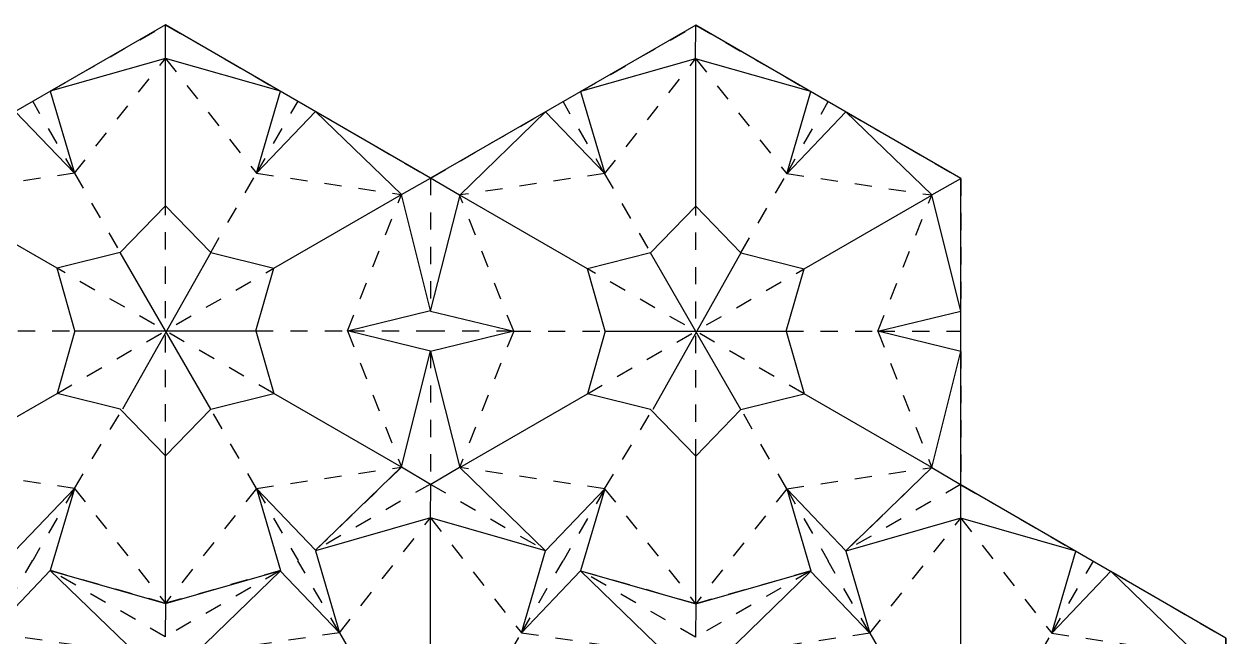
# Model space of a CAD drawing. Extents: x 8 to 204, y -288 to -10.
# Drawn here: x 105.4 to 204, y -92.7 to -42.4 of the extents above; entities that cross this region are included whole.
import ezdxf

# ---------------------------------------------------------------- set-up
doc = ezdxf.new("R2010")
doc.units = 0
for name, pattern in [('AI-LINETYPE-10', [2.822222, 1.411111, -1.411111]), ('AI-LINETYPE-11', [2.822222, 1.411111, -1.411111]), ('AI-LINETYPE-12', [2.822222, 1.411111, -1.411111]), ('AI-LINETYPE-13', [2.822222, 1.411111, -1.411111]), ('AI-LINETYPE-14', [2.822222, 1.411111, -1.411111]), ('AI-LINETYPE-15', [2.822222, 1.411111, -1.411111]), ('AI-LINETYPE-159', [2.822222, 1.411111, -1.411111]), ('AI-LINETYPE-16', [2.822222, 1.411111, -1.411111]), ('AI-LINETYPE-168', [2.822222, 1.411111, -1.411111]), ('AI-LINETYPE-17', [2.822222, 1.411111, -1.411111]), ('AI-LINETYPE-170', [2.822222, 1.411111, -1.411111]), ('AI-LINETYPE-171', [2.822222, 1.411111, -1.411111]), ('AI-LINETYPE-173', [2.822222, 1.411111, -1.411111]), ('AI-LINETYPE-178', [2.822222, 1.411111, -1.411111]), ('AI-LINETYPE-179', [2.822222, 1.411111, -1.411111]), ('AI-LINETYPE-182', [2.822222, 1.411111, -1.411111]), ('AI-LINETYPE-187', [2.822222, 1.411111, -1.411111]), ('AI-LINETYPE-188', [2.822222, 1.411111, -1.411111]), ('AI-LINETYPE-189', [2.822222, 1.411111, -1.411111]), ('AI-LINETYPE-19', [2.822222, 1.411111, -1.411111]), ('AI-LINETYPE-190', [2.822222, 1.411111, -1.411111]), ('AI-LINETYPE-191', [2.822222, 1.411111, -1.411111]), ('AI-LINETYPE-2', [2.822222, 1.411111, -1.411111]), ('AI-LINETYPE-20', [2.822222, 1.411111, -1.411111]), ('AI-LINETYPE-201', [2.822222, 1.411111, -1.411111]), ('AI-LINETYPE-210', [2.822222, 1.411111, -1.411111]), ('AI-LINETYPE-212', [2.822222, 1.411111, -1.411111]), ('AI-LINETYPE-213', [2.822222, 1.411111, -1.411111]), ('AI-LINETYPE-215', [2.822222, 1.411111, -1.411111]), ('AI-LINETYPE-22', [2.822222, 1.411111, -1.411111]), ('AI-LINETYPE-220', [2.822222, 1.411111, -1.411111]), ('AI-LINETYPE-221', [2.822222, 1.411111, -1.411111]), ('AI-LINETYPE-224', [2.822222, 1.411111, -1.411111]), ('AI-LINETYPE-228', [2.822222, 1.411111, -1.411111]), ('AI-LINETYPE-229', [2.822222, 1.411111, -1.411111]), ('AI-LINETYPE-23', [2.822222, 1.411111, -1.411111]), ('AI-LINETYPE-230', [2.822222, 1.411111, -1.411111]), ('AI-LINETYPE-231', [2.822222, 1.411111, -1.411111]), ('AI-LINETYPE-24', [2.822222, 1.411111, -1.411111]), ('AI-LINETYPE-25', [2.822222, 1.411111, -1.411111]), ('AI-LINETYPE-26', [2.822222, 1.411111, -1.411111]), ('AI-LINETYPE-28', [2.822222, 1.411111, -1.411111]), ('AI-LINETYPE-29', [2.822222, 1.411111, -1.411111]), ('AI-LINETYPE-294', [2.822222, 1.411111, -1.411111]), ('AI-LINETYPE-3', [2.822222, 1.411111, -1.411111]), ('AI-LINETYPE-30', [2.822222, 1.411111, -1.411111]), ('AI-LINETYPE-304', [2.822222, 1.411111, -1.411111]), ('AI-LINETYPE-31', [2.822222, 1.411111, -1.411111]), ('AI-LINETYPE-314', [2.822222, 1.411111, -1.411111]), ('AI-LINETYPE-32', [2.822222, 1.411111, -1.411111]), ('AI-LINETYPE-33', [2.822222, 1.411111, -1.411111]), ('AI-LINETYPE-35', [2.822222, 1.411111, -1.411111]), ('AI-LINETYPE-36', [2.822222, 1.411111, -1.411111]), ('AI-LINETYPE-38', [2.822222, 1.411111, -1.411111]), ('AI-LINETYPE-39', [2.822222, 1.411111, -1.411111]), ('AI-LINETYPE-4', [2.822222, 1.411111, -1.411111]), ('AI-LINETYPE-40', [2.822222, 1.411111, -1.411111]), ('AI-LINETYPE-41', [2.822222, 1.411111, -1.411111]), ('AI-LINETYPE-42', [2.822222, 1.411111, -1.411111]), ('AI-LINETYPE-43', [2.822222, 1.411111, -1.411111]), ('AI-LINETYPE-44', [2.822222, 1.411111, -1.411111]), ('AI-LINETYPE-45', [2.822222, 1.411111, -1.411111]), ('AI-LINETYPE-46', [2.822222, 1.411111, -1.411111]), ('AI-LINETYPE-47', [2.822222, 1.411111, -1.411111]), ('AI-LINETYPE-48', [2.822222, 1.411111, -1.411111]), ('AI-LINETYPE-49', [2.822222, 1.411111, -1.411111]), ('AI-LINETYPE-5', [2.822222, 1.411111, -1.411111]), ('AI-LINETYPE-50', [2.822222, 1.411111, -1.411111]), ('AI-LINETYPE-51', [2.822222, 1.411111, -1.411111]), ('AI-LINETYPE-52', [2.822222, 1.411111, -1.411111]), ('AI-LINETYPE-53', [2.822222, 1.411111, -1.411111]), ('AI-LINETYPE-54', [2.822222, 1.411111, -1.411111]), ('AI-LINETYPE-55', [2.822222, 1.411111, -1.411111]), ('AI-LINETYPE-56', [2.822222, 1.411111, -1.411111]), ('AI-LINETYPE-57', [2.822222, 1.411111, -1.411111]), ('AI-LINETYPE-58', [2.822222, 1.411111, -1.411111]), ('AI-LINETYPE-59', [2.822222, 1.411111, -1.411111]), ('AI-LINETYPE-6', [2.822222, 1.411111, -1.411111]), ('AI-LINETYPE-60', [2.822222, 1.411111, -1.411111]), ('AI-LINETYPE-61', [2.822222, 1.411111, -1.411111]), ('AI-LINETYPE-62', [2.822222, 1.411111, -1.411111]), ('AI-LINETYPE-63', [2.822222, 1.411111, -1.411111]), ('AI-LINETYPE-64', [2.822222, 1.411111, -1.411111]), ('AI-LINETYPE-65', [2.822222, 1.411111, -1.411111]), ('AI-LINETYPE-66', [2.822222, 1.411111, -1.411111]), ('AI-LINETYPE-67', [2.822222, 1.411111, -1.411111]), ('AI-LINETYPE-68', [2.822222, 1.411111, -1.411111]), ('AI-LINETYPE-69', [2.822222, 1.411111, -1.411111]), ('AI-LINETYPE-7', [2.822222, 1.411111, -1.411111]), ('AI-LINETYPE-70', [2.822222, 1.411111, -1.411111]), ('AI-LINETYPE-71', [2.822222, 1.411111, -1.411111]), ('AI-LINETYPE-72', [2.822222, 1.411111, -1.411111]), ('AI-LINETYPE-73', [2.822222, 1.411111, -1.411111]), ('AI-LINETYPE-74', [2.822222, 1.411111, -1.411111]), ('AI-LINETYPE-75', [2.822222, 1.411111, -1.411111]), ('AI-LINETYPE-76', [2.822222, 1.411111, -1.411111]), ('AI-LINETYPE-8', [2.822222, 1.411111, -1.411111]), ('AI-LINETYPE-9', [2.822222, 1.411111, -1.411111])]:
    doc.linetypes.add(name, pattern=pattern)
for name, color, linetype in [('CUTLINE', 7, 'CONTINUOUS'), ('MOUNTAINLINE', 7, 'CONTINUOUS'), ('VALLEYLINE', 7, 'CONTINUOUS')]:
    doc.layers.add(name, color=color, linetype=linetype)

# ---------------------------------------------------------------- blocks, each defined once
blk = doc.blocks.new('BLOCK_2')
at = {"layer": 'VALLEYLINE', "color": 29, "linetype": 'AI-LINETYPE-10'}
blk.add_lwpolyline([(124.491, -80.494), (117.032, -89.916)], dxfattribs=at)
blk = doc.blocks.new('BLOCK_3')
at = {"layer": 'VALLEYLINE', "color": 29, "linetype": 'AI-LINETYPE-11'}
blk.add_lwpolyline([(109.564, -80.494), (117.022, -89.916)], dxfattribs=at)
blk = doc.blocks.new('BLOCK_4')
at = {"layer": 'VALLEYLINE', "color": 29, "linetype": 'AI-LINETYPE-12'}
blk.add_lwpolyline([(131.952, -67.567), (136.383, -78.738)], dxfattribs=at)
blk = doc.blocks.new('BLOCK_5')
at = {"layer": 'VALLEYLINE', "color": 29, "linetype": 'AI-LINETYPE-13'}
blk.add_lwpolyline([(124.488, -80.495), (136.378, -78.747)], dxfattribs=at)
blk = doc.blocks.new('BLOCK_6')
at = {"layer": 'VALLEYLINE', "color": 29, "linetype": 'AI-LINETYPE-14'}
blk.add_lwpolyline([(124.488, -54.643), (136.378, -56.391)], dxfattribs=at)
blk = doc.blocks.new('BLOCK_7')
at = {"layer": 'VALLEYLINE', "color": 29, "linetype": 'AI-LINETYPE-15'}
blk.add_lwpolyline([(131.952, -67.57), (136.383, -56.399)], dxfattribs=at)
blk = doc.blocks.new('BLOCK_8')
at = {"layer": 'VALLEYLINE', "color": 29, "linetype": 'AI-LINETYPE-16'}
blk.add_lwpolyline([(109.564, -54.644), (117.022, -45.221)], dxfattribs=at)
blk = doc.blocks.new('BLOCK_9')
at = {"layer": 'VALLEYLINE', "color": 29, "linetype": 'AI-LINETYPE-17'}
blk.add_lwpolyline([(117.032, -45.221), (124.491, -54.644)], dxfattribs=at)
blk = doc.blocks.new('BLOCK_11')
at = {"layer": 'VALLEYLINE', "color": 29, "linetype": 'AI-LINETYPE-19'}
blk.add_lwpolyline([(109.566, -54.643), (97.676, -56.391)], dxfattribs=at)
blk = doc.blocks.new('BLOCK_12')
at = {"layer": 'VALLEYLINE', "color": 29, "linetype": 'AI-LINETYPE-20'}
blk.add_lwpolyline([(109.566, -80.495), (97.676, -78.747)], dxfattribs=at)
blk = doc.blocks.new('BLOCK_14')
at = {"layer": 'VALLEYLINE', "color": 29, "linetype": 'AI-LINETYPE-47'}
blk.add_lwpolyline([(167.969, -80.528), (160.51, -89.951)], dxfattribs=at)
blk = doc.blocks.new('BLOCK_15')
at = {"layer": 'VALLEYLINE', "color": 29, "linetype": 'AI-LINETYPE-48'}
blk.add_lwpolyline([(153.042, -80.528), (160.5, -89.951)], dxfattribs=at)
blk = doc.blocks.new('BLOCK_16')
at = {"layer": 'VALLEYLINE', "color": 29, "linetype": 'AI-LINETYPE-49'}
blk.add_lwpolyline([(175.43, -67.602), (179.862, -78.773)], dxfattribs=at)
blk = doc.blocks.new('BLOCK_17')
at = {"layer": 'VALLEYLINE', "color": 29, "linetype": 'AI-LINETYPE-50'}
blk.add_lwpolyline([(167.966, -80.529), (179.856, -78.781)], dxfattribs=at)
blk = doc.blocks.new('BLOCK_18')
at = {"layer": 'VALLEYLINE', "color": 29, "linetype": 'AI-LINETYPE-51'}
blk.add_lwpolyline([(167.966, -54.677), (179.856, -56.425)], dxfattribs=at)
blk = doc.blocks.new('BLOCK_19')
at = {"layer": 'VALLEYLINE', "color": 29, "linetype": 'AI-LINETYPE-52'}
blk.add_lwpolyline([(175.43, -67.604), (179.862, -56.433)], dxfattribs=at)
blk = doc.blocks.new('BLOCK_20')
at = {"layer": 'VALLEYLINE', "color": 29, "linetype": 'AI-LINETYPE-53'}
blk.add_lwpolyline([(153.042, -54.678), (160.5, -45.255)], dxfattribs=at)
blk = doc.blocks.new('BLOCK_21')
at = {"layer": 'VALLEYLINE', "color": 29, "linetype": 'AI-LINETYPE-54'}
blk.add_lwpolyline([(160.51, -45.255), (167.969, -54.678)], dxfattribs=at)
blk = doc.blocks.new('BLOCK_22')
at = {"layer": 'VALLEYLINE', "color": 29, "linetype": 'AI-LINETYPE-55'}
blk.add_lwpolyline([(145.581, -67.604), (141.149, -56.433)], dxfattribs=at)
blk = doc.blocks.new('BLOCK_23')
at = {"layer": 'VALLEYLINE', "color": 29, "linetype": 'AI-LINETYPE-56'}
blk.add_lwpolyline([(153.044, -54.677), (141.154, -56.425)], dxfattribs=at)
blk = doc.blocks.new('BLOCK_24')
at = {"layer": 'VALLEYLINE', "color": 29, "linetype": 'AI-LINETYPE-57'}
blk.add_lwpolyline([(153.044, -80.529), (141.154, -78.781)], dxfattribs=at)
blk = doc.blocks.new('BLOCK_25')
at = {"layer": 'VALLEYLINE', "color": 29, "linetype": 'AI-LINETYPE-58'}
blk.add_lwpolyline([(145.581, -67.602), (141.149, -78.773)], dxfattribs=at)
blk = doc.blocks.new('BLOCK_54')
at = {"layer": 'VALLEYLINE', "color": 29, "linetype": 'AI-LINETYPE-168'}
blk.add_lwpolyline([(146.222, -92.337), (158.112, -94.085)], dxfattribs=at)
blk = doc.blocks.new('BLOCK_56')
at = {"layer": 'VALLEYLINE', "color": 29, "linetype": 'AI-LINETYPE-170'}
blk.add_lwpolyline([(131.297, -92.338), (138.756, -82.915)], dxfattribs=at)
blk = doc.blocks.new('BLOCK_57')
at = {"layer": 'VALLEYLINE', "color": 29, "linetype": 'AI-LINETYPE-171'}
blk.add_lwpolyline([(138.766, -82.915), (146.224, -92.338)], dxfattribs=at)
blk = doc.blocks.new('BLOCK_59')
at = {"layer": 'VALLEYLINE', "color": 29, "linetype": 'AI-LINETYPE-173'}
blk.add_lwpolyline([(131.299, -92.337), (119.41, -94.085)], dxfattribs=at)
blk = doc.blocks.new('BLOCK_66')
at = {"layer": 'VALLEYLINE', "color": 29, "linetype": 'AI-LINETYPE-210'}
blk.add_lwpolyline([(189.701, -92.371), (201.59, -94.119)], dxfattribs=at)
blk = doc.blocks.new('BLOCK_68')
at = {"layer": 'VALLEYLINE', "color": 29, "linetype": 'AI-LINETYPE-212'}
blk.add_lwpolyline([(174.776, -92.372), (182.235, -82.949)], dxfattribs=at)
blk = doc.blocks.new('BLOCK_69')
at = {"layer": 'VALLEYLINE', "color": 29, "linetype": 'AI-LINETYPE-213'}
blk.add_lwpolyline([(182.244, -82.949), (189.703, -92.372)], dxfattribs=at)
blk = doc.blocks.new('BLOCK_71')
at = {"layer": 'VALLEYLINE', "color": 29, "linetype": 'AI-LINETYPE-215'}
blk.add_lwpolyline([(174.778, -92.371), (162.888, -94.119)], dxfattribs=at)
blk = doc.blocks.new('BLOCK_90')
at = {"layer": 'VALLEYLINE', "color": 29, "linetype": 'AI-LINETYPE-294'}
blk.add_lwpolyline([(102.744, -92.302), (114.633, -94.05)], dxfattribs=at)
blk = doc.blocks.new('BLOCK_242')
at = {"layer": 'MOUNTAINLINE', "color": 29}
blk.add_lwpolyline([(120.739, -73.999), (117.026, -77.824)], dxfattribs=at)
blk = doc.blocks.new('BLOCK_243')
at = {"layer": 'MOUNTAINLINE', "color": 29}
blk.add_lwpolyline([(113.314, -73.999), (117.026, -77.824)], dxfattribs=at)
blk = doc.blocks.new('BLOCK_244')
at = {"layer": 'MOUNTAINLINE', "color": 29}
blk.add_lwpolyline([(124.452, -67.569), (125.909, -72.697)], dxfattribs=at)
blk = doc.blocks.new('BLOCK_245')
at = {"layer": 'MOUNTAINLINE', "color": 29}
blk.add_lwpolyline([(120.74, -73.999), (125.909, -72.697)], dxfattribs=at)
blk = doc.blocks.new('BLOCK_246')
at = {"layer": 'MOUNTAINLINE', "color": 29}
blk.add_lwpolyline([(120.74, -61.139), (125.909, -62.441)], dxfattribs=at)
blk = doc.blocks.new('BLOCK_247')
at = {"layer": 'MOUNTAINLINE', "color": 29}
blk.add_lwpolyline([(124.452, -67.569), (125.909, -62.441)], dxfattribs=at)
blk = doc.blocks.new('BLOCK_248')
at = {"layer": 'MOUNTAINLINE', "color": 29}
blk.add_lwpolyline([(113.314, -61.138), (117.026, -57.313)], dxfattribs=at)
blk = doc.blocks.new('BLOCK_249')
at = {"layer": 'MOUNTAINLINE', "color": 29}
blk.add_lwpolyline([(120.739, -61.138), (117.026, -57.313)], dxfattribs=at)
blk = doc.blocks.new('BLOCK_250')
at = {"layer": 'MOUNTAINLINE', "color": 29}
blk.add_lwpolyline([(109.602, -67.569), (108.145, -62.441)], dxfattribs=at)
blk = doc.blocks.new('BLOCK_251')
at = {"layer": 'MOUNTAINLINE', "color": 29}
blk.add_lwpolyline([(113.314, -61.139), (108.145, -62.441)], dxfattribs=at)
blk = doc.blocks.new('BLOCK_252')
at = {"layer": 'MOUNTAINLINE', "color": 29}
blk.add_lwpolyline([(113.314, -73.999), (108.145, -72.697)], dxfattribs=at)
blk = doc.blocks.new('BLOCK_253')
at = {"layer": 'MOUNTAINLINE', "color": 29}
blk.add_lwpolyline([(109.602, -67.569), (108.145, -72.697)], dxfattribs=at)
blk = doc.blocks.new('BLOCK_254')
at = {"layer": 'MOUNTAINLINE', "color": 29}
blk.add_lwpolyline([(164.217, -74.033), (160.505, -77.859)], dxfattribs=at)
blk = doc.blocks.new('BLOCK_255')
at = {"layer": 'MOUNTAINLINE', "color": 29}
blk.add_lwpolyline([(156.792, -74.033), (160.505, -77.859)], dxfattribs=at)
blk = doc.blocks.new('BLOCK_256')
at = {"layer": 'MOUNTAINLINE', "color": 29}
blk.add_lwpolyline([(167.93, -67.603), (169.387, -72.731)], dxfattribs=at)
blk = doc.blocks.new('BLOCK_257')
at = {"layer": 'MOUNTAINLINE', "color": 29}
blk.add_lwpolyline([(164.218, -74.033), (169.387, -72.731)], dxfattribs=at)
blk = doc.blocks.new('BLOCK_258')
at = {"layer": 'MOUNTAINLINE', "color": 29}
blk.add_lwpolyline([(164.218, -61.173), (169.387, -62.475)], dxfattribs=at)
blk = doc.blocks.new('BLOCK_259')
at = {"layer": 'MOUNTAINLINE', "color": 29}
blk.add_lwpolyline([(167.93, -67.603), (169.387, -62.475)], dxfattribs=at)
blk = doc.blocks.new('BLOCK_260')
at = {"layer": 'MOUNTAINLINE', "color": 29}
blk.add_lwpolyline([(156.792, -61.173), (160.505, -57.347)], dxfattribs=at)
blk = doc.blocks.new('BLOCK_261')
at = {"layer": 'MOUNTAINLINE', "color": 29}
blk.add_lwpolyline([(164.217, -61.173), (160.505, -57.347)], dxfattribs=at)
blk = doc.blocks.new('BLOCK_262')
at = {"layer": 'MOUNTAINLINE', "color": 29}
blk.add_lwpolyline([(153.08, -67.603), (151.623, -62.475)], dxfattribs=at)
blk = doc.blocks.new('BLOCK_263')
at = {"layer": 'MOUNTAINLINE', "color": 29}
blk.add_lwpolyline([(156.792, -61.173), (151.623, -62.475)], dxfattribs=at)
blk = doc.blocks.new('BLOCK_264')
at = {"layer": 'MOUNTAINLINE', "color": 29}
blk.add_lwpolyline([(156.792, -74.033), (151.623, -72.731)], dxfattribs=at)
blk = doc.blocks.new('BLOCK_265')
at = {"layer": 'MOUNTAINLINE', "color": 29}
blk.add_lwpolyline([(153.08, -67.603), (151.623, -72.731)], dxfattribs=at)

msp = doc.modelspace()

# ---------------------------------------------------------------- linework, layer by layer
at = {"layer": 'CUTLINE', "color": 29}
msp.add_lwpolyline([(203.974, -168.119), (182.22, -155.522), (182.24, -130.425), (203.964, -117.862), (203.984, -92.766), (182.259, -80.2), (182.25, -55.072), (160.525, -42.506), (138.771, -55.037), (117.046, -42.472), (95.293, -55.003), (73.568, -42.438), (51.814, -54.969), (30.09, -42.403)], dxfattribs=at)
at = {"layer": 'MOUNTAINLINE', "color": 29}
for points in [[(117.022, -45.221), (117.046, -42.472)], [(160.5, -45.255), (160.525, -42.506)], [(126.466, -47.91), (117.022, -45.221), (107.59, -47.909)], [(117.026, -57.313), (117.032, -45.221)], [(169.944, -47.944), (160.5, -45.255), (151.068, -47.943)], [(160.505, -57.347), (160.51, -45.255)], [(107.59, -47.909), (109.566, -54.643), (104.712, -49.565)], [(129.334, -49.566), (124.491, -54.644), (126.466, -47.91)], [(151.068, -47.943), (153.044, -54.677), (148.19, -49.599)], [(172.813, -49.601), (167.969, -54.678), (169.944, -47.944)], [(138.771, -65.914), (136.378, -56.391), (129.334, -49.566)], [(148.2, -49.599), (141.154, -56.439), (138.748, -65.947)], [(182.25, -65.948), (179.856, -56.425), (172.813, -49.601)], [(136.378, -56.391), (138.771, -55.037)], [(141.14, -56.433), (138.771, -55.037)], [(179.856, -56.425), (182.25, -55.072)], [(108.145, -62.441), (97.676, -56.405)], [(125.909, -62.441), (136.383, -56.399)], [(151.623, -62.475), (141.154, -56.439)], [(169.387, -62.475), (179.862, -56.433)], [(120.739, -73.999), (113.314, -61.138)], [(120.74, -61.139), (113.505, -73.999)], [(164.217, -74.033), (156.792, -61.173)], [(164.218, -61.173), (156.983, -74.033)], [(138.771, -69.226), (131.952, -67.567), (138.771, -65.914)], [(138.761, -65.946), (145.581, -67.604), (138.761, -69.258)], [(182.25, -69.26), (175.43, -67.602), (182.25, -65.948)], [(109.602, -67.569), (124.452, -67.569)], [(153.08, -67.603), (167.93, -67.603)], [(129.342, -85.573), (136.383, -78.738), (138.771, -69.226)], [(138.761, -69.258), (141.159, -78.77), (148.188, -85.605)], [(172.82, -85.607), (179.862, -78.773), (182.25, -69.26)], [(97.681, -78.736), (108.145, -72.697)], [(136.378, -78.747), (125.909, -72.697)], [(141.159, -78.77), (151.623, -72.731)], [(179.856, -78.781), (169.387, -72.731)], [(117.026, -89.925), (117.026, -77.824)], [(136.383, -78.738), (138.752, -80.134)], [(141.15, -78.77), (138.781, -80.166)], [(160.505, -89.959), (160.505, -77.859)], [(179.862, -78.773), (182.23, -80.168)], [(104.714, -85.579), (109.566, -80.495), (107.588, -87.227)], [(129.342, -85.573), (124.489, -80.495), (126.459, -87.234)], [(138.756, -82.915), (138.781, -80.166)], [(148.193, -85.614), (153.044, -80.529), (151.066, -87.262)], [(172.82, -85.607), (167.967, -80.529), (169.938, -87.269)], [(182.235, -82.949), (182.259, -80.2)], [(148.2, -85.604), (138.756, -82.915), (129.324, -85.603)], [(138.761, -95.007), (138.766, -82.915)], [(191.679, -85.638), (182.235, -82.949), (172.803, -85.637)], [(182.239, -95.041), (182.244, -82.949)], [(107.59, -87.226), (102.746, -92.304), (104.722, -85.57)], [(129.324, -85.603), (131.299, -92.337), (126.446, -87.259)], [(151.069, -87.26), (146.224, -92.338), (148.2, -85.604)], [(172.803, -85.637), (174.778, -92.371), (169.925, -87.293)], [(194.547, -87.294), (189.703, -92.372), (191.679, -85.638)], [(107.588, -87.227), (117.026, -89.925), (126.459, -87.234)], [(117.027, -103.573), (114.633, -94.05), (107.59, -87.226)], [(126.456, -87.259), (119.41, -94.099), (117.004, -103.606)], [(151.066, -87.262), (160.505, -89.959), (169.938, -87.269)], [(160.506, -103.608), (158.112, -94.085), (151.069, -87.26)], [(169.934, -87.293), (162.888, -94.133), (160.483, -103.641)], [(203.984, -103.642), (201.59, -94.119), (194.547, -87.294)], [(117.032, -89.916), (117.007, -92.665)], [(160.51, -89.951), (160.486, -92.7)]]:
    msp.add_lwpolyline(points, dxfattribs=at)
at = {"layer": 'VALLEYLINE', "color": 29, "linetype": 'AI-LINETYPE-33'}
msp.add_lwpolyline([(107.59, -47.909), (117.046, -42.472), (126.466, -47.91)], dxfattribs=at)
at = {"layer": 'VALLEYLINE', "color": 29, "linetype": 'AI-LINETYPE-70'}
msp.add_lwpolyline([(151.068, -47.943), (160.525, -42.506), (169.944, -47.944)], dxfattribs=at)
at = {"layer": 'VALLEYLINE', "color": 29, "linetype": 'AI-LINETYPE-25'}
msp.add_lwpolyline([(109.564, -54.644), (106.15, -48.735)], dxfattribs=at)
at = {"layer": 'VALLEYLINE', "color": 29, "linetype": 'AI-LINETYPE-24'}
msp.add_lwpolyline([(124.491, -54.644), (127.899, -48.732)], dxfattribs=at)
at = {"layer": 'VALLEYLINE', "color": 29, "linetype": 'AI-LINETYPE-62'}
msp.add_lwpolyline([(153.042, -54.678), (149.628, -48.769)], dxfattribs=at)
at = {"layer": 'VALLEYLINE', "color": 29, "linetype": 'AI-LINETYPE-61'}
msp.add_lwpolyline([(167.969, -54.678), (171.377, -48.766)], dxfattribs=at)
at = {"layer": 'VALLEYLINE', "color": 29, "linetype": 'AI-LINETYPE-32'}
msp.add_lwpolyline([(129.334, -49.566), (138.771, -55.037), (138.771, -65.914)], dxfattribs=at)
at = {"layer": 'VALLEYLINE', "color": 29, "linetype": 'AI-LINETYPE-71'}
msp.add_lwpolyline([(138.771, -55.037), (148.19, -49.599)], dxfattribs=at)
at = {"layer": 'VALLEYLINE', "color": 29, "linetype": 'AI-LINETYPE-69'}
msp.add_lwpolyline([(172.813, -49.601), (182.25, -55.072), (182.25, -65.948)], dxfattribs=at)
at = {"layer": 'VALLEYLINE', "color": 29, "linetype": 'AI-LINETYPE-28'}
msp.add_lwpolyline([(109.564, -54.644), (113.314, -61.139)], dxfattribs=at)
at = {"layer": 'VALLEYLINE', "color": 29, "linetype": 'AI-LINETYPE-5'}
msp.add_lwpolyline([(120.74, -61.139), (124.491, -54.644)], dxfattribs=at)
at = {"layer": 'VALLEYLINE', "color": 29, "linetype": 'AI-LINETYPE-65'}
msp.add_lwpolyline([(153.042, -54.678), (156.792, -61.173)], dxfattribs=at)
at = {"layer": 'VALLEYLINE', "color": 29, "linetype": 'AI-LINETYPE-42'}
msp.add_lwpolyline([(164.218, -61.173), (167.969, -54.678)], dxfattribs=at)
at = {"layer": 'VALLEYLINE', "color": 29, "linetype": 'AI-LINETYPE-30'}
msp.add_lwpolyline([(117.026, -77.824), (117.026, -57.313)], dxfattribs=at)
at = {"layer": 'VALLEYLINE', "color": 29, "linetype": 'AI-LINETYPE-67'}
msp.add_lwpolyline([(160.505, -77.859), (160.505, -57.347)], dxfattribs=at)
at = {"layer": 'VALLEYLINE', "color": 29, "linetype": 'AI-LINETYPE-29'}
msp.add_lwpolyline([(108.145, -72.697), (125.909, -62.441)], dxfattribs=at)
at = {"layer": 'VALLEYLINE', "color": 29, "linetype": 'AI-LINETYPE-31'}
msp.add_lwpolyline([(125.909, -72.697), (108.145, -62.441)], dxfattribs=at)
at = {"layer": 'VALLEYLINE', "color": 29, "linetype": 'AI-LINETYPE-66'}
msp.add_lwpolyline([(151.623, -72.731), (169.387, -62.475)], dxfattribs=at)
at = {"layer": 'VALLEYLINE', "color": 29, "linetype": 'AI-LINETYPE-68'}
msp.add_lwpolyline([(169.387, -72.731), (151.623, -62.475)], dxfattribs=at)
at = {"layer": 'VALLEYLINE', "color": 29, "linetype": 'AI-LINETYPE-72'}
msp.add_lwpolyline([(138.752, -65.946), (138.752, -65.946)], dxfattribs=at)
at = {"layer": 'VALLEYLINE', "color": 29, "linetype": 'AI-LINETYPE-9'}
msp.add_lwpolyline([(102.102, -67.57), (109.602, -67.569)], dxfattribs=at)
at = {"layer": 'VALLEYLINE', "color": 29, "linetype": 'AI-LINETYPE-6'}
msp.add_lwpolyline([(124.452, -67.569), (131.952, -67.57)], dxfattribs=at)
at = {"layer": 'VALLEYLINE', "color": 29, "linetype": 'AI-LINETYPE-23'}
msp.add_lwpolyline([(131.952, -67.567), (138.769, -67.573)], dxfattribs=at)
at = {"layer": 'VALLEYLINE', "color": 29, "linetype": 'AI-LINETYPE-64'}
msp.add_lwpolyline([(145.581, -67.604), (138.748, -67.602)], dxfattribs=at)
at = {"layer": 'VALLEYLINE', "color": 29, "linetype": 'AI-LINETYPE-46'}
msp.add_lwpolyline([(145.581, -67.604), (153.08, -67.603)], dxfattribs=at)
at = {"layer": 'VALLEYLINE', "color": 29, "linetype": 'AI-LINETYPE-43'}
msp.add_lwpolyline([(167.93, -67.603), (175.43, -67.604)], dxfattribs=at)
at = {"layer": 'VALLEYLINE', "color": 29, "linetype": 'AI-LINETYPE-60'}
msp.add_lwpolyline([(175.43, -67.602), (182.248, -67.607)], dxfattribs=at)
at = {"layer": 'VALLEYLINE', "color": 29, "linetype": 'AI-LINETYPE-36'}
msp.add_lwpolyline([(138.771, -69.226), (138.752, -80.134), (129.332, -85.572)], dxfattribs=at)
at = {"layer": 'VALLEYLINE', "color": 29, "linetype": 'AI-LINETYPE-76'}
msp.add_lwpolyline([(138.761, -69.258), (138.761, -69.258)], dxfattribs=at)
at = {"layer": 'VALLEYLINE', "color": 29, "linetype": 'AI-LINETYPE-74'}
msp.add_lwpolyline([(182.25, -69.26), (182.23, -80.168), (172.81, -85.607)], dxfattribs=at)
at = {"layer": 'VALLEYLINE', "color": 29, "linetype": 'AI-LINETYPE-8'}
msp.add_lwpolyline([(109.564, -80.494), (113.505, -73.999)], dxfattribs=at)
at = {"layer": 'VALLEYLINE', "color": 29, "linetype": 'AI-LINETYPE-7'}
msp.add_lwpolyline([(124.489, -80.495), (120.739, -73.999)], dxfattribs=at)
at = {"layer": 'VALLEYLINE', "color": 29, "linetype": 'AI-LINETYPE-45'}
msp.add_lwpolyline([(153.042, -80.528), (156.983, -74.033)], dxfattribs=at)
at = {"layer": 'VALLEYLINE', "color": 29, "linetype": 'AI-LINETYPE-44'}
msp.add_lwpolyline([(167.967, -80.529), (164.217, -74.033)], dxfattribs=at)
at = {"layer": 'VALLEYLINE', "color": 29, "linetype": 'AI-LINETYPE-4'}
msp.add_lwpolyline([(136.388, -78.747), (129.342, -85.573)], dxfattribs=at)
at = {"layer": 'VALLEYLINE', "color": 29, "linetype": 'AI-LINETYPE-38'}
msp.add_lwpolyline([(148.202, -85.614), (141.154, -78.781)], dxfattribs=at)
at = {"layer": 'VALLEYLINE', "color": 29, "linetype": 'AI-LINETYPE-41'}
msp.add_lwpolyline([(179.866, -78.781), (172.82, -85.607)], dxfattribs=at)
at = {"layer": 'VALLEYLINE', "color": 29, "linetype": 'AI-LINETYPE-26'}
msp.add_lwpolyline([(109.566, -80.495), (106.15, -86.403)], dxfattribs=at)
at = {"layer": 'VALLEYLINE', "color": 29, "linetype": 'AI-LINETYPE-22'}
msp.add_lwpolyline([(124.489, -80.495), (127.899, -86.402)], dxfattribs=at)
at = {"layer": 'VALLEYLINE', "color": 29, "linetype": 'AI-LINETYPE-75'}
msp.add_lwpolyline([(138.781, -80.166), (148.2, -85.604)], dxfattribs=at)
at = {"layer": 'VALLEYLINE', "color": 29, "linetype": 'AI-LINETYPE-189'}
msp.add_lwpolyline([(138.781, -80.166), (138.781, -80.166)], dxfattribs=at)
at = {"layer": 'VALLEYLINE', "color": 29, "linetype": 'AI-LINETYPE-63'}
msp.add_lwpolyline([(153.044, -80.529), (149.628, -86.437)], dxfattribs=at)
at = {"layer": 'VALLEYLINE', "color": 29, "linetype": 'AI-LINETYPE-59'}
msp.add_lwpolyline([(167.967, -80.529), (171.377, -86.437)], dxfattribs=at)
at = {"layer": 'VALLEYLINE', "color": 29, "linetype": 'AI-LINETYPE-229'}
msp.add_lwpolyline([(182.259, -80.2), (191.679, -85.638)], dxfattribs=at)
at = {"layer": 'VALLEYLINE', "color": 29, "linetype": 'AI-LINETYPE-190'}
msp.add_lwpolyline([(129.324, -85.603), (129.324, -85.603)], dxfattribs=at)
at = {"layer": 'VALLEYLINE', "color": 29, "linetype": 'AI-LINETYPE-188'}
msp.add_lwpolyline([(148.2, -85.604), (148.2, -85.604)], dxfattribs=at)
at = {"layer": 'VALLEYLINE', "color": 29, "linetype": 'AI-LINETYPE-230'}
msp.add_lwpolyline([(172.803, -85.637), (172.803, -85.637)], dxfattribs=at)
at = {"layer": 'VALLEYLINE', "color": 29, "linetype": 'AI-LINETYPE-304'}
msp.add_lwpolyline([(102.746, -92.304), (106.154, -86.391)], dxfattribs=at)
at = {"layer": 'VALLEYLINE', "color": 29, "linetype": 'AI-LINETYPE-179'}
msp.add_lwpolyline([(131.297, -92.338), (127.884, -86.429)], dxfattribs=at)
at = {"layer": 'VALLEYLINE', "color": 29, "linetype": 'AI-LINETYPE-178'}
msp.add_lwpolyline([(146.224, -92.338), (149.633, -86.426)], dxfattribs=at)
at = {"layer": 'VALLEYLINE', "color": 29, "linetype": 'AI-LINETYPE-221'}
msp.add_lwpolyline([(174.776, -92.372), (171.362, -86.463)], dxfattribs=at)
at = {"layer": 'VALLEYLINE', "color": 29, "linetype": 'AI-LINETYPE-220'}
msp.add_lwpolyline([(189.703, -92.372), (193.111, -86.46)], dxfattribs=at)
at = {"layer": 'VALLEYLINE', "color": 29, "linetype": 'AI-LINETYPE-35'}
msp.add_lwpolyline([(126.464, -87.229), (117.007, -92.665), (107.588, -87.227)], dxfattribs=at)
at = {"layer": 'VALLEYLINE', "color": 29, "linetype": 'AI-LINETYPE-314'}
msp.add_lwpolyline([(107.59, -87.226), (107.59, -87.226)], dxfattribs=at)
at = {"layer": 'VALLEYLINE', "color": 29, "linetype": 'AI-LINETYPE-2'}
msp.add_lwpolyline([(117.026, -89.925), (107.592, -87.236)], dxfattribs=at)
at = {"layer": 'VALLEYLINE', "color": 29, "linetype": 'AI-LINETYPE-3'}
msp.add_lwpolyline([(126.474, -87.229), (117.032, -89.916)], dxfattribs=at)
at = {"layer": 'VALLEYLINE', "color": 29, "linetype": 'AI-LINETYPE-191'}
msp.add_lwpolyline([(126.446, -87.259), (126.446, -87.259)], dxfattribs=at)
at = {"layer": 'VALLEYLINE', "color": 29, "linetype": 'AI-LINETYPE-73'}
msp.add_lwpolyline([(169.942, -87.263), (160.486, -92.7), (151.066, -87.262)], dxfattribs=at)
at = {"layer": 'VALLEYLINE', "color": 29, "linetype": 'AI-LINETYPE-187'}
msp.add_lwpolyline([(151.069, -87.26), (151.069, -87.26)], dxfattribs=at)
at = {"layer": 'VALLEYLINE', "color": 29, "linetype": 'AI-LINETYPE-39'}
msp.add_lwpolyline([(160.505, -89.959), (151.071, -87.27)], dxfattribs=at)
at = {"layer": 'VALLEYLINE', "color": 29, "linetype": 'AI-LINETYPE-40'}
msp.add_lwpolyline([(169.952, -87.263), (160.51, -89.951)], dxfattribs=at)
at = {"layer": 'VALLEYLINE', "color": 29, "linetype": 'AI-LINETYPE-231'}
msp.add_lwpolyline([(169.925, -87.293), (169.925, -87.293)], dxfattribs=at)
at = {"layer": 'VALLEYLINE', "color": 29, "linetype": 'AI-LINETYPE-228'}
msp.add_lwpolyline([(194.547, -87.294), (203.984, -92.766), (203.984, -103.642)], dxfattribs=at)
at = {"layer": 'VALLEYLINE', "color": 29, "linetype": 'AI-LINETYPE-182'}
msp.add_lwpolyline([(131.297, -92.338), (135.048, -98.832)], dxfattribs=at)
at = {"layer": 'VALLEYLINE', "color": 29, "linetype": 'AI-LINETYPE-159'}
msp.add_lwpolyline([(142.474, -98.832), (146.224, -92.338)], dxfattribs=at)
at = {"layer": 'VALLEYLINE', "color": 29, "linetype": 'AI-LINETYPE-224'}
msp.add_lwpolyline([(174.776, -92.372), (178.527, -98.867)], dxfattribs=at)
at = {"layer": 'VALLEYLINE', "color": 29, "linetype": 'AI-LINETYPE-201'}
msp.add_lwpolyline([(185.952, -98.867), (189.703, -92.372)], dxfattribs=at)

# ---------------------------------------------------------------- block references
at = {"layer": 'MOUNTAINLINE'}
for name in ['BLOCK_248', 'BLOCK_249', 'BLOCK_260', 'BLOCK_261', 'BLOCK_251', 'BLOCK_246', 'BLOCK_263', 'BLOCK_258', 'BLOCK_250', 'BLOCK_247', 'BLOCK_262', 'BLOCK_259', 'BLOCK_253', 'BLOCK_244', 'BLOCK_265', 'BLOCK_256', 'BLOCK_252', 'BLOCK_245', 'BLOCK_264', 'BLOCK_257', 'BLOCK_243', 'BLOCK_242', 'BLOCK_255', 'BLOCK_254']:
    msp.add_blockref(name, (0, 0), dxfattribs=at)
at = {"layer": 'VALLEYLINE'}
for name in ['BLOCK_8', 'BLOCK_9', 'BLOCK_20', 'BLOCK_21', 'BLOCK_11', 'BLOCK_6', 'BLOCK_23', 'BLOCK_18', 'BLOCK_7', 'BLOCK_22', 'BLOCK_19', 'BLOCK_4', 'BLOCK_25', 'BLOCK_16', 'BLOCK_12', 'BLOCK_5', 'BLOCK_24', 'BLOCK_17', 'BLOCK_3', 'BLOCK_2', 'BLOCK_15', 'BLOCK_14', 'BLOCK_56', 'BLOCK_57', 'BLOCK_68', 'BLOCK_69', 'BLOCK_90', 'BLOCK_59', 'BLOCK_54', 'BLOCK_71', 'BLOCK_66']:
    msp.add_blockref(name, (0, 0), dxfattribs=at)

doc.saveas('drawing.dxf')
